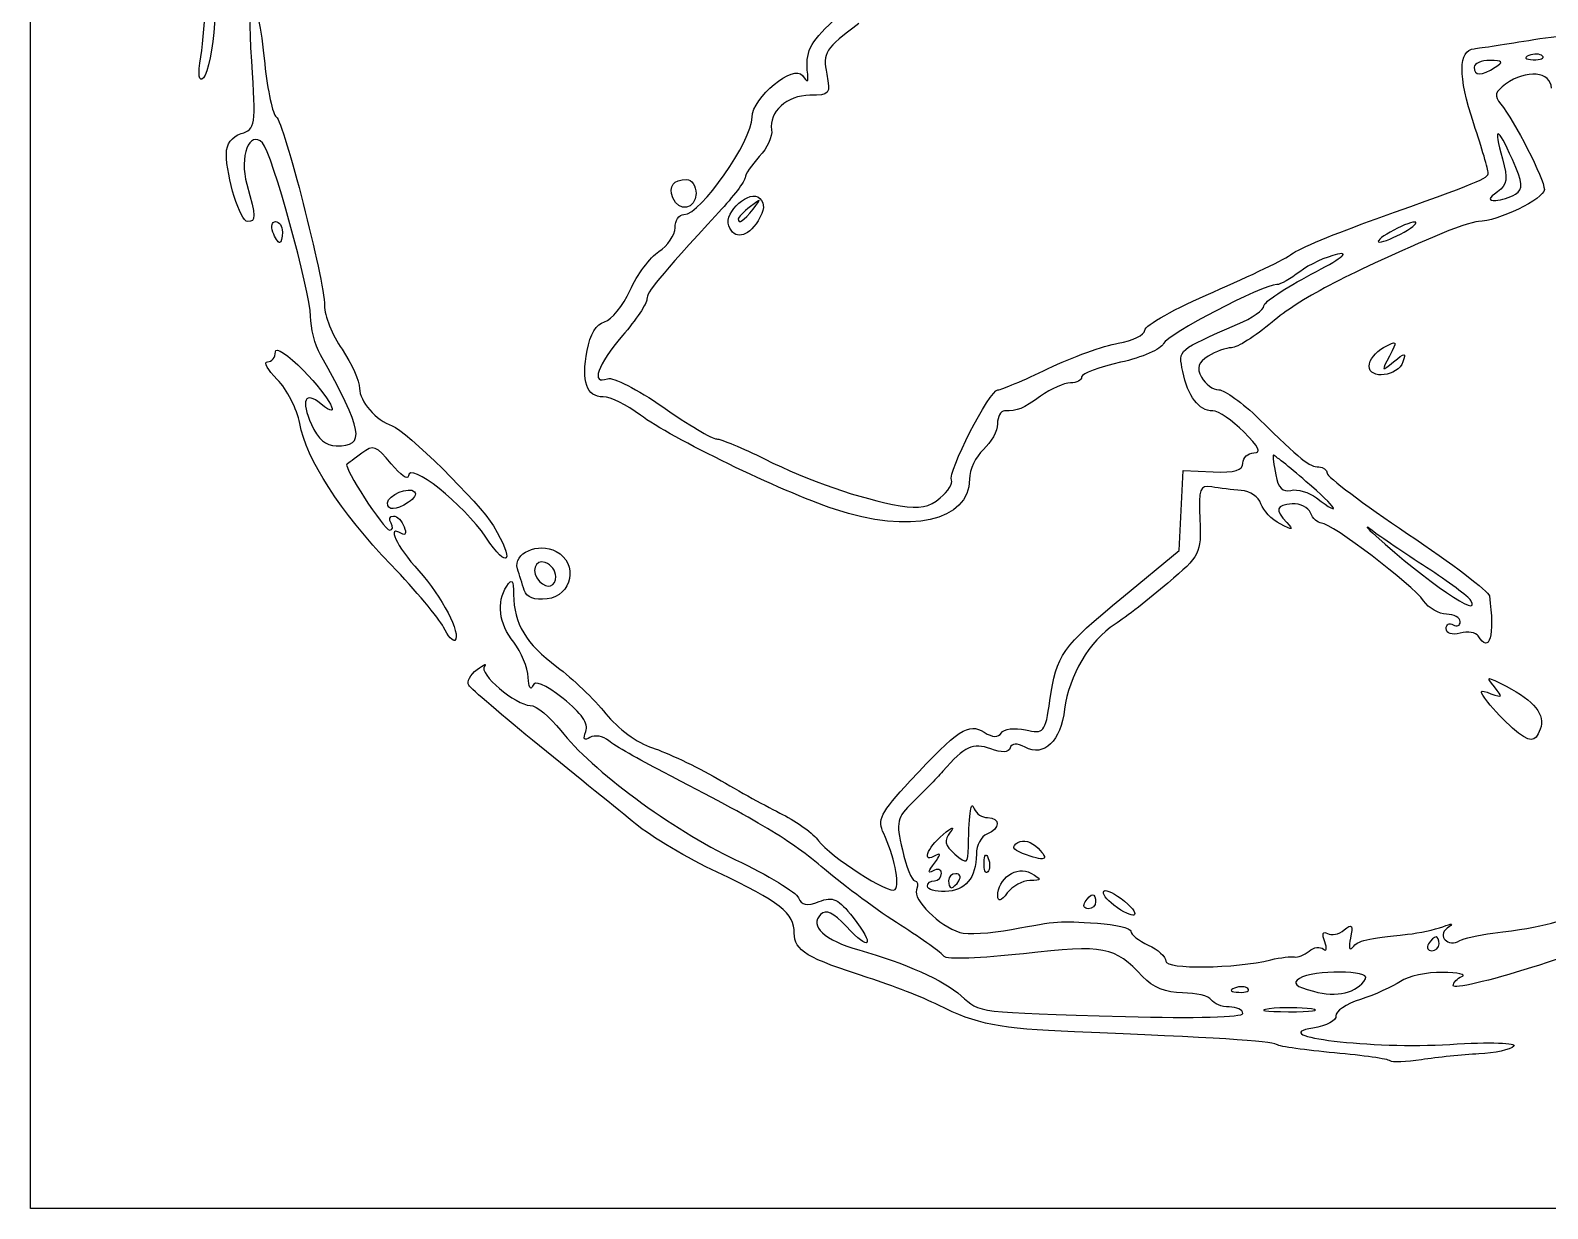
# Model space of a CAD drawing. Extents: x 59 to 440, y 155 to 814.
# Drawn here: x 128.2 to 318.3, y 502.4 to 650 of the extents above; entities that cross this region are included whole.
import ezdxf

# ---------------------------------------------------------------- set-up
doc = ezdxf.new("R2010")
doc.units = 0
doc.layers.add('Layer_1', color=7, linetype='CONTINUOUS')

msp = doc.modelspace()

# ---------------------------------------------------------------- linework, layer by layer
at = {"layer": 'Layer_1', "color": 7}
for points in [[(128.175231, 814.186699), (439.986254, 814.186699), (439.986254, 502.375676), (128.175231, 502.375676)], [(149.529487, 646.656146)], [(317.612069, 646.748609)], [(311.701776, 645.33956)], [(208.654801, 629.004053)], [(218.712915, 627.552992)], [(215.679991, 625.494209)], [(158.558173, 624.698371)], [(300.28371, 624.699266)], [(295.892192, 607.918501)], [(287.988236, 593.473139)], [(190.050812, 579.845727)], [(194.008204, 581.567204)], [(308.640841, 578.566565)], [(179.927785, 575.218276)], [(313.859594, 562.577457)], [(247.654417, 545.72366)], [(252.474151, 546.878126)], [(244.511033, 543.454668)], [(249.369622, 541.541225)], [(260.320618, 540.819751)], [(263.897983, 540.399458)], [(304.675285, 535.550627)], [(295.45594, 531.163049)], [(280.723031, 529.932444)]]:
    msp.add_lwpolyline(points, close=True, dxfattribs=at)
for points in [[(314.225348, 629.442369), (314.225206, 629.442473)], [(265.139943, 579.070437), (272.09274, 584.822636), (272.355001, 589.829287), (272.617262, 594.835903), (276.350083, 594.669594)], [(172.928761, 590.789375), (172.928761, 590.789477)], [(240.558849, 542.75502), (240.558656, 542.755134)], [(283.595754, 533.542139), (283.595839, 533.541118)], [(288.661833, 527.39674), (288.661833, 527.394359)], [(298.524983, 520.891512), (298.525408, 520.892192)]]:
    msp.add_lwpolyline(points, dxfattribs=at)
for points in [[(150.937954, 656.756685), (152.030177, 656.756685), (151.058001, 645.211457), (149.865528, 644.021215)], [(155.902706, 646.092578), (155.2601, 655.726581), (156.540266, 655.481098), (157.544101, 645.777882)], [(149.529487, 646.656146), (149.828615, 648.588419), (150.07771, 651.651511), (150.083025, 653.463048)], [(225.560242, 644.460401), (225.25683, 647.301977), (225.741149, 648.312562), (228.782276, 651.180529)], [(231.956535, 650.812433), (227.765177, 647.694037), (227.418313, 647.146171), (227.950608, 644.484747)], [(309.066888, 647.665886), (309.79148, 647.747552), (313.151017, 648.264543), (316.532523, 648.814864)], [(316.532523, 648.814864), (320.620904, 649.480212), (323.563436, 649.532361), (325.315616, 648.970543)], [(149.865528, 644.021215), (149.277966, 643.43471), (149.166315, 644.310352), (149.529487, 646.656146)], [(309.017565, 638.25539), (307.030677, 644.307746), (307.047175, 647.438394), (309.066888, 647.665886)], [(315.92863, 646.817922), (315.227991, 646.537405), (315.43611, 646.329444), (316.459304, 646.287284)], [(317.612069, 646.748529), (317.320271, 647.040322), (316.562683, 647.071529), (315.92863, 646.817922)], [(316.459304, 646.287284), (317.385156, 646.249102), (317.903924, 646.456598), (317.612069, 646.748609)], [(154.597589, 637.030706), (156.388932, 637.599254), (156.443817, 637.980313), (155.902706, 646.092578)], [(157.544101, 645.777882), (157.893934, 642.396404), (158.539025, 639.405848), (158.977647, 639.132211)], [(218.601204, 639.095037), (218.601204, 641.501481), (223.872724, 645.841191), (224.919394, 644.296416)], [(224.919394, 644.296416), (225.536805, 643.38522), (225.67138, 643.419643), (225.560242, 644.460401)], [(227.950608, 644.484747), (228.447952, 641.998037), (228.312014, 641.826414), (225.845087, 641.826414)], [(311.043033, 646.204416), (309.956145, 646.210936), (309.06686, 645.822629), (309.06686, 645.33956)], [(309.06686, 645.33956), (309.06686, 644.239114), (309.99892, 644.239114), (311.701776, 645.33956)], [(311.701776, 645.33956), (312.76715, 646.028045), (312.641065, 646.193529), (311.043033, 646.204416)], [(318.728268, 642.70489), (318.728268, 644.81612), (315.561373, 645.111499), (313.000696, 643.239079)], [(313.000696, 643.239079), (311.654324, 642.254587), (311.536517, 641.76654), (312.395499, 640.731555)], [(225.845087, 641.826414), (222.96318, 641.826414), (220.657521, 639.745892), (221.039671, 637.490222)], [(312.395499, 640.731555), (314.093934, 638.685057), (317.849953, 631.30775), (317.849953, 630.018286)], [(158.977647, 639.132211), (159.937778, 638.53329), (165.023969, 618.634327), (165.023969, 615.476894)], [(210.062069, 626.894223), (212.151954, 626.894223), (218.601204, 636.108993), (218.601204, 639.095037)], [(152.732529, 634.520163), (152.729892, 635.707185), (153.439716, 636.663195), (154.597589, 637.030706)], [(157.27445, 635.873298), (155.617994, 637.529743), (154.335249, 634.160551), (155.299836, 630.686891)], [(221.039671, 637.490222), (221.173126, 636.702948), (220.481348, 635.199202), (219.502565, 634.148617)], [(310.82383, 632.126517), (310.82383, 632.47119), (310.011024, 635.229213), (309.017565, 638.25539)], [(313.843521, 633.804854), (311.965058, 638.062537), (311.382992, 638.089926), (312.600728, 633.863276)], [(163.280293, 614.160507), (163.26527, 617.187382), (158.411293, 634.736466), (157.27445, 635.873298)], [(155.403839, 626.015852), (154.473942, 626.015852), (152.740148, 631.535513), (152.732529, 634.520163)], [(219.502565, 634.148617), (218.523781, 633.098032), (217.722963, 631.906296), (217.722963, 631.500341)], [(312.600728, 633.863276), (313.317213, 631.37643), (313.208079, 630.654752), (311.978665, 629.749463)], [(314.225206, 629.442473), (315.229833, 630.078874), (315.16611, 630.807194), (313.843521, 633.804854)], [(208.654801, 629.004053), (208.103613, 630.440476), (208.751406, 631.285713), (210.403332, 631.285713)], [(210.403332, 631.285713), (211.047432, 631.285713), (211.574418, 630.495215), (211.574418, 629.52908)], [(217.722963, 631.500341), (217.722963, 631.094389), (216.240829, 629.149768), (214.429326, 627.178955)], [(296.770876, 626.357256), (309.817956, 631.011399), (310.82383, 631.424356), (310.82383, 632.126517)], [(155.299836, 630.686891), (156.447814, 626.552762), (156.459767, 626.015852), (155.403839, 626.015852)], [(211.574418, 629.52908), (211.574418, 627.531945), (209.3717, 627.135851), (208.654801, 629.004053)], [(215.679997, 625.494209), (215.019663, 627.215023), (218.346897, 630.134476), (219.572059, 628.909313)], [(317.849953, 630.018286), (317.849953, 628.870898), (311.965654, 626.017008), (309.599887, 626.017008)], [(311.978665, 629.749463), (310.825502, 628.900311), (310.774479, 628.654626), (311.753594, 628.665018)], [(311.753594, 628.665018), (312.449783, 628.671538), (313.562041, 629.02224), (314.225348, 629.442369)], [(218.381287, 627.884586), (217.535919, 627.221597), (216.844248, 626.529923), (216.844248, 626.347545)], [(216.844248, 626.347545), (216.844248, 625.624671), (217.565529, 626.089932), (218.712915, 627.552992)], [(218.712915, 627.552958), (219.805427, 628.945994), (219.774356, 628.977064), (218.381287, 627.884586)], [(219.572059, 628.909313), (220.226088, 628.255284), (220.157272, 627.428075), (219.340015, 626.119455)], [(158.558173, 624.698371), (158.280123, 625.422971), (158.435433, 626.015852), (158.903357, 626.015852)], [(158.903357, 626.015852), (159.371269, 626.015852), (159.754107, 625.422971), (159.754107, 624.698371)], [(214.429326, 627.178955), (206.707907, 618.778517), (205.426641, 617.230123), (205.426641, 616.299208)], [(208.939779, 625.238606), (208.939779, 626.149205), (209.444822, 626.894223), (210.062069, 626.894223)], [(219.340015, 626.119455), (218.004109, 623.980307), (216.368178, 623.700865), (215.679991, 625.494209)], [(286.231153, 621.972765), (286.955745, 622.574872), (291.698617, 624.547911), (296.770876, 626.357256)], [(301.601197, 625.954504), (301.118145, 625.954504), (299.734781, 625.389642), (298.527109, 624.699266)], [(300.28371, 624.699266), (301.491411, 625.389642), (302.084277, 625.954504), (301.601197, 625.954504)], [(309.599887, 626.017008), (308.946472, 626.017008), (306.484214, 625.182761), (304.128227, 624.163178)], [(159.408921, 623.380921), (159.219085, 623.380921), (158.836238, 623.973767), (158.558173, 624.698371)], [(159.754107, 624.698371), (159.754107, 623.973767), (159.598769, 623.380921), (159.408921, 623.380921)], [(206.920403, 622.259833), (208.031074, 622.987588), (208.939779, 624.328041), (208.939779, 625.238606)], [(304.128227, 624.163178), (292.591843, 619.170537), (287.222315, 616.339684), (283.732356, 613.410338)], [(298.527109, 624.699266), (297.319465, 624.008889), (296.72657, 623.44406), (297.20965, 623.44406)], [(297.20965, 623.44406), (297.692702, 623.44406), (299.076038, 624.008889), (300.28371, 624.699266)], [(203.308282, 617.404723), (204.18429, 619.347283), (205.809732, 621.532111), (206.920403, 622.259833)], [(276.350176, 617.191781), (281.060121, 619.219225), (285.506561, 621.370655), (286.231153, 621.972765)], [(291.940101, 621.923788), (290.490888, 621.611748), (288.36258, 620.626292), (287.210551, 619.733818)], [(288.646441, 619.410688), (292.310476, 621.314478), (293.568576, 622.274406), (291.940101, 621.923788)], [(287.210551, 619.733818), (286.058466, 618.841344), (284.762693, 618.111133), (284.331033, 618.111133)], [(284.331033, 618.111133), (282.556437, 618.111133), (270.577636, 611.880049), (270.135068, 610.72672)], [(282.717836, 615.449877), (282.717836, 615.934106), (285.385691, 617.716466), (288.646441, 619.410688)], [(200.11589, 613.4544), (200.99575, 613.68446), (202.432306, 615.462126), (203.308282, 617.404723)], [(205.426641, 616.299208), (205.426641, 615.759109), (204.0433, 613.701091), (202.352562, 611.72583)], [(267.786643, 612.407809), (267.786643, 613.011543), (271.640231, 615.164338), (276.350176, 617.191781)], [(164.51555, 609.327935), (163.843279, 610.535639), (163.287417, 612.710274), (163.280293, 614.160507)], [(165.023969, 615.476894), (165.023969, 614.251562), (166.012067, 611.794894), (167.219742, 610.017647)], [(279.424165, 613.144449), (281.235702, 613.928205), (282.717836, 614.965646), (282.717836, 615.449877)], [(197.922467, 609.871192), (198.296983, 611.867534), (199.106867, 613.19056), (200.11589, 613.4544)], [(264.473785, 610.780343), (266.295878, 611.071804), (267.786643, 611.804075), (267.786643, 612.407809)], [(272.550141, 607.24838), (271.997294, 610.012542), (271.806052, 609.848487), (279.424165, 613.144449)], [(283.732356, 613.410338), (281.633618, 611.648728), (279.355612, 610.207424), (278.670146, 610.207424)], [(158.875795, 609.698137), (158.875795, 610.387982), (160.447788, 609.342973), (162.389038, 607.362602)], [(202.352562, 611.72583), (199.210762, 608.055352), (198.326356, 605.50547), (200.481968, 606.332682)], [(255.676686, 607.593994), (258.693004, 609.055115), (262.651691, 610.488984), (264.473785, 610.780343)], [(270.135068, 610.72672), (269.871814, 610.040659), (267.457082, 608.987152), (264.76907, 608.385609)], [(278.670146, 610.207424), (277.984684, 610.207424), (276.666472, 609.734415), (275.74077, 609.156275)], [(295.892192, 607.918501), (295.892192, 608.659702), (296.712567, 609.705207), (297.715294, 610.241822)], [(297.715294, 610.241822), (299.42365, 611.156103), (299.469855, 611.088948), (298.449808, 609.174836)], [(159.102524, 606.226768), (157.879933, 607.449342), (157.328776, 608.449637), (157.877722, 608.449637)], [(157.877722, 608.449637), (158.426663, 608.449637), (158.875795, 609.011444), (158.875795, 609.698137)], [(166.503997, 597.909915), (170.209715, 597.909915), (169.908401, 599.640123), (164.51555, 609.327935)], [(167.219742, 610.017647), (168.42742, 608.240404), (169.415518, 606.03609), (169.415518, 605.119184)], [(199.958477, 604.058148), (197.852556, 604.058148), (197.187939, 605.955762), (197.922467, 609.871192)], [(264.76907, 608.385609), (262.08106, 607.784029), (259.881792, 606.95951), (259.881792, 606.553322)], [(275.74077, 609.156275), (274.458209, 608.355354), (274.259364, 607.728217), (274.905261, 606.521344)], [(300.13818, 608.449637), (299.541458, 606.626413), (295.892192, 606.169902), (295.892192, 607.918501)], [(298.449808, 609.174836), (297.427578, 607.256705), (297.459014, 607.21249), (298.965317, 608.449637)], [(298.965317, 608.449637), (300.391172, 609.620723), (300.52148, 609.620723), (300.13818, 608.449637)], [(162.389038, 607.362602), (165.758165, 603.925557), (167.342301, 600.891245), (164.563583, 603.197402)], [(200.481968, 606.332682), (201.143897, 606.586637), (204.262126, 604.993289), (207.41133, 602.791866)], [(249.384521, 604.937421), (249.828883, 604.937421), (252.660365, 606.132873), (255.676686, 607.593994)], [(259.881792, 606.553322), (259.881792, 606.147137), (259.251134, 605.814778), (258.480326, 605.814778)], [(276.305635, 602.301549), (274.569951, 602.301549), (273.17094, 604.144358), (272.550141, 607.24838)], [(274.905261, 606.521344), (275.371464, 605.65028), (276.34769, 604.937563), (277.074649, 604.937563)], [(161.924822, 600.737315), (161.595153, 602.533913), (160.325104, 605.00416), (159.102524, 606.226768)], [(164.563583, 603.197402), (162.579787, 604.84379), (162.036519, 603.643555), (163.385804, 600.595302)], [(169.415518, 605.119184), (169.415518, 603.482754), (171.49966, 601.099285), (173.507063, 600.439946)], [(243.572071, 593.618156), (243.016537, 594.517037), (248.36743, 604.937421), (249.384521, 604.937421)], [(258.480326, 605.814778), (257.709515, 605.814778), (256.029732, 605.067735), (254.747503, 604.154713)], [(277.074649, 604.937563), (277.801608, 604.937563), (280.060328, 603.305649), (282.094013, 601.31107)], [(204.597181, 601.776587), (202.933366, 603.031462), (200.845936, 604.058148), (199.958477, 604.058148)], [(207.41133, 602.791866), (210.560533, 600.590407), (213.587374, 598.789227), (214.137632, 598.789227)], [(254.747503, 604.154713), (252.43962, 602.511347), (251.927073, 602.301549), (250.22037, 602.301549)], [(173.414191, 582.978631), (166.950428, 589.730494), (162.754503, 596.215956), (161.924822, 600.737315)], [(228.91081, 589.985277), (222.163563, 592.243169), (208.364726, 598.935112), (204.597181, 601.776587)], [(250.22037, 602.301549), (249.737301, 602.301549), (249.342069, 601.5723), (249.342069, 600.681053)], [(280.218044, 599.666618), (278.768843, 601.115822), (277.008228, 602.301549), (276.305635, 602.301549)], [(282.094013, 601.31107), (287.358236, 596.148131), (288.442517, 595.27614), (289.598117, 595.27614)], [(163.385804, 600.595302), (164.191119, 598.775964), (165.196749, 597.909915), (166.503997, 597.909915)], [(173.507063, 600.439946), (175.229158, 599.874318), (184.453313, 590.750374), (186.201706, 587.883203)], [(214.137632, 598.789227), (214.687922, 598.789227), (217.399501, 597.658504), (220.163366, 596.276524)], [(249.342069, 600.681053), (249.342069, 599.789775), (248.551574, 598.345186), (247.585439, 597.470837)], [(281.467939, 597.031688), (282.451337, 597.031688), (282.088905, 597.795727), (280.218044, 599.666618)], [(169.695771, 596.99895), (168.817031, 596.324177), (167.980501, 595.707395), (167.836836, 595.628323)], [(173.397002, 595.652522), (171.521362, 597.947029), (171.120416, 598.092891), (169.695771, 596.99895)], [(247.585439, 597.470837), (246.619304, 596.596487), (245.828806, 594.918797), (245.828806, 593.742662)], [(280.082906, 595.767484), (280.082906, 596.462808), (280.706193, 597.031688), (281.467939, 597.031688)], [(167.836836, 595.628323), (167.320514, 595.344163), (172.49309, 587.37026), (173.19378, 587.37026)], [(175.532105, 594.155948), (175.514814, 593.563765), (174.55394, 594.237274), (173.397002, 595.652522)], [(185.239752, 586.477984), (182.513319, 590.587778), (175.588106, 596.065048), (175.532105, 594.155948)], [(220.163366, 596.276524), (225.638144, 593.539084), (232.156939, 591.289393), (237.163487, 590.4097)], [(276.350083, 594.669594), (279.089714, 594.547421), (280.082906, 594.83956), (280.082906, 595.767484)], [(283.893902, 596.740586), (283.815383, 596.659601), (283.950595, 595.5531), (284.194998, 594.281727)], [(287.988321, 593.473139), (285.814998, 595.351267), (283.972507, 596.821618), (283.893902, 596.740586)], [(289.598117, 595.27614), (290.161474, 595.27614), (290.622359, 594.920812), (290.622359, 594.486507)], [(245.828806, 593.742662), (245.828806, 588.470712), (238.380361, 586.816455), (228.91081, 589.985277)], [(242.168777, 591.401628), (243.166218, 592.255661), (243.797703, 593.253068), (243.572071, 593.618156)], [(284.194998, 594.281727), (284.504712, 592.669397), (285.079068, 592.084352), (286.093644, 592.347597)], [(289.304759, 591.393413), (292.706079, 588.815082), (291.894066, 590.097807), (287.988236, 593.473139)], [(290.622359, 594.486507), (290.622359, 594.052206), (295.1676, 590.644307), (300.722939, 586.913377)], [(172.928761, 590.789477), (172.928761, 591.763581), (175.63081, 592.865719), (176.322699, 592.173816)], [(176.322699, 592.173816), (176.601883, 591.894632), (176.248828, 591.298537), (175.538254, 590.84913)], [(237.163487, 590.4097), (239.542778, 589.99163), (240.816937, 590.244043), (242.168777, 591.401628)], [(276.190376, 592.779543), (274.679824, 593.047446), (274.51544, 592.598948), (274.690383, 588.688804)], [(279.873567, 592.340394), (278.78089, 592.41642), (277.123448, 592.614249), (276.190376, 592.779543)], [(282.348394, 590.664064), (282.07984, 591.509931), (280.966246, 592.264276), (279.873567, 592.340394)], [(286.093644, 592.347597), (286.893638, 592.555065), (288.338627, 592.125843), (289.304759, 591.393413)], [(175.538254, 590.84913), (173.895939, 589.810496), (172.928761, 589.788386), (172.928761, 590.789375)], [(284.753225, 588.141201), (283.699049, 588.682862), (282.616883, 589.818163), (282.348394, 590.664064)], [(286.277924, 590.646662), (284.197436, 590.489992), (284.032687, 589.94636), (285.572098, 588.3178)], [(288.567694, 589.516075), (288.300387, 590.212624), (287.270022, 590.721386), (286.277924, 590.646662)], [(289.937055, 588.249649), (289.451197, 588.249649), (288.834973, 588.819557), (288.567694, 589.516075)], [(174.675356, 586.937316), (172.732992, 588.137783), (173.998638, 585.406684), (176.844458, 582.256718)], [(173.367941, 588.248558), (173.069376, 588.731627), (173.201406, 589.12689), (173.661293, 589.12689)], [(173.19378, 587.37026), (173.588105, 587.37026), (173.666466, 587.765489), (173.367941, 588.248558)], [(173.661293, 589.12689), (174.121197, 589.12689), (174.732849, 588.513495), (175.020542, 587.763797)], [(175.020542, 587.763797), (175.320468, 586.982166), (175.173245, 586.629624), (174.675356, 586.937316)], [(186.201706, 587.883203), (188.911295, 583.439754), (188.070341, 582.211239), (185.239752, 586.477984)], [(274.690383, 588.688804), (274.880588, 584.439386), (274.75079, 584.181388), (270.677852, 580.717851)], [(285.572098, 588.3178), (286.477002, 587.36046), (286.333115, 587.329421), (284.753225, 588.141201)], [(302.721647, 578.509087), (301.301093, 580.537261), (291.17846, 588.249649), (289.937055, 588.249649)], [(296.288334, 587.305372), (295.298504, 588.066024), (295.496135, 587.772241), (296.727477, 586.652508)], [(189.210192, 582.526103), (188.607617, 584.459402), (191.822615, 585.904955), (194.060854, 584.707079)], [(303.099534, 582.672974), (300.343181, 584.460113), (297.278135, 586.544686), (296.288334, 587.305372)], [(296.727477, 586.652508), (302.997118, 580.951097), (310.18028, 576.075671), (308.640841, 578.566565)], [(300.722939, 586.913377), (306.278249, 583.182448), (310.885342, 579.684189), (310.96097, 579.139478)], [(192.690757, 583.29625), (191.370152, 583.80302), (190.830453, 582.057607), (191.958817, 580.929245)], [(194.060854, 584.707079), (196.863157, 583.20735), (196.069011, 579.111763), (192.905334, 578.747837)], [(179.927751, 575.218208), (179.351277, 576.346473), (176.420183, 579.838689), (173.414191, 582.978631)], [(176.844458, 582.256718), (179.76765, 579.021072), (182.184267, 574.375195), (181.368476, 573.559404)], [(190.050812, 579.845727), (189.812134, 580.602694), (189.433766, 581.808869), (189.210192, 582.526103)], [(194.008204, 581.567204), (194.008204, 582.240118), (193.415357, 583.0182), (192.690757, 583.29625)], [(308.640841, 578.566565), (308.349383, 579.037946), (305.855943, 580.885801), (303.099534, 582.672974)], [(188.738342, 573.31724), (186.859086, 575.719699), (186.536985, 578.296471), (187.860044, 580.3437)], [(187.860044, 580.3437), (188.525458, 581.373371), (188.714375, 581.142594), (188.724898, 579.287137)], [(192.905334, 578.747837), (191.300873, 578.563274), (190.338622, 578.933393), (190.050812, 579.845727)], [(191.958817, 580.929245), (192.943576, 579.944486), (194.008204, 580.275882), (194.008204, 581.567204)], [(270.677852, 580.717851), (268.362896, 578.749198), (265.388871, 576.435671), (264.068932, 575.576691)], [(188.724898, 579.287137), (188.74474, 575.653309), (190.257591, 573.131908), (194.148658, 570.243127)], [(255.909073, 566.024916), (256.785812, 571.872025), (257.275417, 572.563959), (265.139943, 579.070437)], [(305.603433, 576.831626), (304.664683, 576.831626), (303.36789, 577.586469), (302.721647, 578.509087)], [(310.96097, 579.139478), (311.658435, 574.114669), (311.004057, 571.772693), (309.55697, 574.114238)], [(307.31023, 575.901476), (307.31023, 576.413059), (306.542183, 576.831626), (305.603433, 576.831626)], [(181.368476, 573.559404), (181.152561, 573.343631), (180.504252, 574.089976), (179.927785, 575.218276)], [(264.068932, 575.576691), (260.858018, 573.487104), (258.276467, 569.135843), (257.755456, 564.935156)], [(305.5536, 575.024406), (305.5536, 575.592321), (305.948863, 575.812709), (306.431943, 575.514179)], [(307.30938, 574.450943), (306.289162, 574.184061), (305.5536, 574.424297), (305.5536, 575.024406)], [(306.431943, 575.514179), (306.914995, 575.215747), (307.31023, 575.390021), (307.31023, 575.901476)], [(309.55697, 574.114238), (309.286545, 574.551958), (308.275002, 574.703467), (307.30938, 574.450943)], [(190.544769, 568.92568), (190.495956, 570.133349), (189.683002, 572.109537), (188.738342, 573.31724)], [(184.136882, 569.8951), (184.97694, 570.537743), (185.389733, 570.736188), (185.054221, 570.336075)], [(185.054221, 570.336075), (184.28453, 569.418208), (188.96235, 565.412448), (190.803898, 565.412448)], [(183.093653, 567.943277), (182.827395, 568.374129), (183.29684, 569.25246), (184.136882, 569.8951)], [(191.080817, 567.840302), (190.834826, 567.229598), (190.593666, 567.718129), (190.544769, 568.92568)], [(194.921028, 566.263429), (192.562753, 568.131199), (191.39163, 568.612108), (191.080817, 567.840302)], [(194.148658, 570.243127), (196.100714, 568.793923), (198.855947, 566.152719), (200.271455, 564.37378)], [(311.606419, 567.723818), (310.466863, 569.097632), (310.566586, 569.102913), (313.083213, 567.801828)], [(191.955563, 560.357597), (187.347798, 564.098885), (183.359931, 567.512427), (183.093653, 567.943277)], [(310.785506, 565.79646), (309.618539, 567.348304), (309.652101, 567.443081), (311.167276, 566.874232)], [(311.167276, 566.874232), (312.638457, 566.321885), (312.688715, 566.419116), (311.606419, 567.723818)], [(313.083213, 567.801828), (316.610504, 565.978275), (318.009685, 564.215734), (317.331978, 562.449643)], [(190.803898, 565.412448), (191.55894, 565.412448), (193.280448, 563.99548), (194.629501, 562.263644)], [(197.768477, 562.154428), (198.142597, 563.129328), (197.247733, 564.42062), (194.921028, 566.263429)], [(257.755456, 564.935156), (257.259807, 560.938961), (255.15455, 558.913042), (252.80454, 560.170738)], [(252.831903, 562.343516), (255.183208, 561.82712), (255.300724, 561.967673), (255.909073, 566.024916)], [(313.859594, 562.577479), (312.87257, 563.412093), (311.489235, 564.860633), (310.785506, 565.79646)], [(200.271455, 564.37378), (201.76564, 562.495949), (204.215236, 560.700445), (206.111854, 560.092927)], [(238.418544, 555.951402), (244.402217, 562.418272), (245.704595, 563.27745), (247.666277, 562.052353)], [(194.629501, 562.263644), (198.524849, 557.262907), (208.485933, 549.901814), (216.527791, 546.081165)], [(198.288958, 561.391554), (197.560471, 560.941316), (197.395654, 561.182754), (197.768477, 562.154428)], [(200.661642, 560.966014), (199.94298, 561.562447), (198.875299, 561.753952), (198.288958, 561.391554)], [(207.430067, 557.07069), (204.426065, 558.616703), (201.380267, 560.369614), (200.661642, 560.966014)], [(248.48727, 559.96293), (246.259358, 560.787086), (245.271943, 560.325994), (242.47309, 557.15451)], [(247.666277, 562.052353), (248.753115, 561.373594), (249.439609, 561.346971), (249.823786, 561.968702)], [(249.823786, 561.968702), (250.134168, 562.470956), (251.485342, 562.639292), (252.831903, 562.343516)], [(317.331978, 562.449643), (316.64486, 560.659085), (316.104661, 560.678967), (313.859594, 562.577457)], [(203.977653, 550.583858), (201.97328, 552.218145), (196.563331, 556.616324), (191.955563, 560.357597)], [(206.111854, 560.092927), (207.908586, 559.517374), (211.552444, 557.786806), (214.209349, 556.247225)], [(250.93398, 560.089412), (250.73479, 559.491486), (249.880839, 559.447333), (248.48727, 559.96293)], [(252.80454, 560.170738), (251.774603, 560.721923), (251.135512, 560.694206), (250.93398, 560.089412)], [(227.667529, 544.893109), (223.330907, 548.57245), (219.714936, 550.748324), (207.430067, 557.07069)], [(242.47309, 557.15451), (241.661682, 556.235121), (239.993549, 554.511458), (238.766128, 553.32411)], [(214.209349, 556.247225), (216.866222, 554.707644), (220.561398, 552.681666), (222.420838, 551.745014)], [(235.082316, 549.364082), (234.249395, 551.083266), (234.654851, 551.883798), (238.418544, 555.951402)], [(238.766128, 553.32411), (236.702469, 551.327811), (236.601785, 550.875033), (237.428796, 547.310523)], [(245.693194, 547.719676), (245.814687, 552.264151), (246.013203, 553.540422), (246.430409, 552.457219)], [(222.420838, 551.745014), (224.280278, 550.808334), (226.306329, 549.332362), (226.923109, 548.464932)], [(246.430409, 552.457219), (246.663105, 551.853383), (247.413178, 551.359332), (248.097512, 551.359332)], [(248.097512, 551.359332), (249.744098, 551.359332), (249.693508, 549.925625), (248.024492, 549.285137)], [(214.209349, 544.509496), (210.586309, 546.216151), (205.982059, 548.9496), (203.977653, 550.583858)], [(236.512497, 542.336258), (237.128448, 542.95217), (236.360475, 546.725764), (235.082316, 549.364082)], [(242.519757, 549.247011), (243.6297, 550.194038), (244.024696, 550.325991), (243.429891, 549.551083)], [(243.429891, 549.551083), (242.585152, 548.450617), (242.69802, 547.908832), (244.005046, 546.789685)], [(226.923109, 548.464932), (228.346586, 546.463219), (235.846321, 541.67006), (236.512497, 542.336258)], [(241.656562, 546.645402), (239.797423, 545.528466), (240.443416, 547.475471), (242.519757, 549.247011)], [(244.005046, 546.789685), (245.527778, 545.485918), (245.635067, 545.544992), (245.693194, 547.719676)], [(248.024492, 549.285137), (247.299891, 549.007058), (246.700967, 547.877849), (246.6936, 546.775767)], [(252.474151, 546.878126), (251.207759, 547.374047), (251.061661, 547.719846), (251.899696, 548.23782)], [(251.899696, 548.23782), (252.565109, 548.649071), (253.603346, 548.352624), (254.444964, 547.510989)], [(254.444964, 547.510989), (255.951629, 546.004318), (255.266963, 545.784463), (252.474151, 546.878126)], [(216.527791, 546.081165), (220.599309, 544.146775), (224.14839, 541.996583), (224.414555, 541.302917)], [(237.428796, 547.310523), (237.920695, 545.190378), (238.616116, 543.455717), (238.974202, 543.455717)], [(241.217362, 544.655254), (240.577512, 544.270847), (240.66913, 544.685017), (241.437132, 545.650328)], [(241.437132, 545.650328), (242.204987, 546.614702), (242.296574, 547.029808), (241.656562, 546.645402)], [(246.6936, 546.775767), (246.673757, 543.799219), (245.290173, 542.142142), (242.786863, 542.096277)], [(248.115708, 544.570866), (247.823915, 544.279068), (247.616274, 544.797921), (247.654417, 545.72366)], [(247.65446, 545.72366), (247.696611, 546.746854), (247.904759, 546.954945), (248.1851, 546.254277)], [(248.1851, 546.254277), (248.438716, 545.62028), (248.407506, 544.862721), (248.115708, 544.570866)], [(223.87074, 536.87965), (223.87074, 539.399197), (222.115669, 540.785254), (214.209349, 544.509496)], [(237.206823, 537.863584), (234.461152, 539.607969), (230.16848, 542.771263), (227.667529, 544.893109)], [(242.315254, 544.384828), (242.315254, 544.896397), (241.82123, 545.018173), (241.217362, 544.655254)], [(241.436954, 543.454668), (241.920023, 543.454668), (242.315254, 543.873232), (242.315254, 544.384828)], [(244.123736, 544.333011), (243.612153, 544.333011), (243.193586, 543.937748), (243.193586, 543.454668)], [(244.511033, 543.454668), (244.809465, 543.937748), (244.635191, 544.333011), (244.123736, 544.333011)], [(249.369664, 541.541225), (249.318215, 543.682885), (251.795826, 545.403345), (253.501466, 544.41017)], [(253.501466, 544.41017), (254.954455, 543.56417), (254.94755, 543.506457), (253.390915, 543.481398)], [(239.188643, 542.318287), (238.70903, 541.068463), (242.053192, 537.785518), (244.633847, 536.972769)], [(238.974202, 543.455717), (239.332286, 543.455717), (239.42882, 542.943893), (239.188643, 542.318287)], [(240.558656, 542.755134), (240.558656, 543.13988), (240.953888, 543.454668), (241.436954, 543.454668)], [(242.786863, 542.096277), (241.561468, 542.0736), (240.558849, 542.370104), (240.558849, 542.75502)], [(243.193586, 543.454668), (243.193586, 542.971616), (243.36786, 542.576381), (243.580884, 542.576381)], [(243.580884, 542.576381), (243.793993, 542.576381), (244.212503, 542.971616), (244.511033, 543.454668)], [(250.564346, 541.917638), (249.776938, 540.880328), (249.388478, 540.757956), (249.369622, 541.541225)], [(253.390915, 543.481398), (252.47806, 543.467225), (251.206089, 542.762986), (250.564346, 541.917638)], [(263.897983, 540.399458), (262.9671, 541.103698), (262.417076, 541.891502), (262.675672, 542.150107)], [(262.675672, 542.150107), (262.934277, 542.408627), (264.09115, 541.83308), (265.246469, 540.870917)], [(224.414555, 541.302917), (224.774169, 540.365726), (225.434171, 540.245395), (226.983626, 540.83452)], [(226.983626, 540.83452), (228.750449, 541.506246), (229.402284, 541.201068), (231.254022, 538.834932)], [(230.404073, 537.720917), (228.772624, 539.481288), (227.869328, 539.899795), (227.182836, 539.213301)], [(260.707949, 539.941436), (260.196367, 539.941436), (260.022053, 540.336671), (260.320618, 540.819751)], [(260.320618, 540.819751), (260.619049, 541.302803), (261.037752, 541.698066), (261.25077, 541.698066)], [(261.638099, 540.819751), (261.638099, 540.336671), (261.219532, 539.941436), (260.707949, 539.941436)], [(261.25077, 541.698066), (261.463878, 541.698066), (261.638099, 541.302803), (261.638099, 540.819751)], [(265.246469, 540.870917), (267.648364, 538.870706), (266.465392, 538.457074), (263.897983, 540.399458)], [(311.416157, 536.874236), (318.314353, 537.745011), (319.408072, 538.058409), (325.366951, 540.871455)], [(227.182836, 539.213301), (225.732767, 537.763209), (227.635594, 536.005304), (231.9847, 534.777052)], [(231.254022, 538.834932), (234.027346, 535.291285), (233.408044, 534.479613), (230.404073, 537.720917)], [(251.098265, 537.348501), (257.117825, 538.457868), (256.837351, 538.437742), (261.85758, 538.120885)], [(261.85758, 538.120885), (264.152152, 537.976035), (266.029549, 537.527735), (266.029549, 537.124592)], [(292.787461, 537.28098), (293.769213, 538.095742), (293.913213, 537.902986), (293.551115, 536.258721)], [(305.114598, 537.687411), (306.358384, 538.156857), (306.523332, 538.101893), (305.679543, 537.499191)], [(233.148915, 531.295427), (225.49638, 533.725172), (223.87074, 534.703578), (223.87074, 536.87965)], [(242.647546, 533.966202), (242.400903, 534.365376), (239.952529, 536.1192), (237.206823, 537.863584)], [(244.633847, 536.972769), (245.532396, 536.689871), (248.441392, 536.858816), (251.098265, 537.348501)], [(266.029549, 537.124592), (266.029549, 536.721449), (267.017661, 535.941383), (268.22533, 535.391121)], [(290.333169, 535.814986), (289.980425, 536.796057), (290.108665, 537.184658), (290.67086, 536.837244)], [(290.67086, 536.837244), (291.169559, 536.529203), (292.122028, 536.728677), (292.787461, 537.28098)], [(293.551115, 536.258721), (293.298265, 535.110463), (293.423272, 534.612954), (293.839909, 535.110633)], [(293.839909, 535.110633), (294.563282, 535.975115), (295.495824, 536.196841), (300.723024, 536.747017)], [(300.723024, 536.747017), (302.172236, 536.899805), (304.148438, 537.322734), (305.114598, 537.687411)], [(304.287959, 536.42897), (304.074794, 536.42897), (303.656372, 536.033707), (303.357827, 535.550627)], [(304.675285, 535.550627), (304.675285, 536.033707), (304.500954, 536.42897), (304.287959, 536.42897)], [(305.679543, 537.499191), (304.339436, 536.541732), (305.823827, 535.070324), (307.244183, 535.948157)], [(329.959247, 537.619946), (324.738737, 534.940441), (306.431518, 529.263468), (306.431518, 530.324135)], [(307.244183, 535.948157), (307.690866, 536.224252), (309.568252, 536.640973), (311.416157, 536.874236)], [(231.9847, 534.777052), (237.833201, 533.125332), (242.56834, 530.998186), (244.801035, 529.019632)], [(252.583897, 534.310016), (247.365624, 533.721742), (242.894256, 533.567027), (242.647546, 533.966202)], [(267.524742, 531.46389), (263.998766, 535.223055), (262.765998, 535.457906), (252.583897, 534.310016)], [(268.22533, 535.391121), (269.433, 534.84086), (270.421112, 533.934822), (270.421112, 533.377729)], [(286.542822, 533.906504), (286.955943, 533.810126), (287.782809, 534.137244), (288.380239, 534.633137)], [(288.380239, 534.633137), (288.977669, 535.128945), (289.789512, 535.24165), (290.18435, 534.883436)], [(290.18435, 534.883436), (290.579187, 534.525307), (290.646142, 534.944665), (290.333169, 535.814986)], [(303.357827, 535.550627), (303.059395, 535.067546), (303.233669, 534.67234), (303.745124, 534.67234)], [(303.745124, 534.67234), (304.256721, 534.67234), (304.675285, 535.067546), (304.675285, 535.550627)], [(270.421112, 533.377729), (270.421112, 532.332822), (279.12244, 532.441417), (283.595754, 533.542139)], [(283.595839, 533.541118), (284.803512, 533.838217), (286.129644, 534.002712), (286.542822, 533.906504)], [(295.45594, 531.163077), (296.140876, 532.271282), (288.907483, 532.314113), (287.166076, 531.212117)], [(241.932005, 527.87109), (240.030473, 528.824409), (236.078096, 530.36538), (233.148915, 531.295427)], [(272.523192, 529.401713), (270.442403, 529.401713), (268.838206, 530.063546), (267.524742, 531.46389)], [(287.166076, 531.212117), (286.209496, 530.606806), (286.633077, 530.217553), (288.922677, 529.597729)], [(288.922677, 529.597729), (291.884032, 528.796006), (294.359641, 529.389383), (295.45594, 531.163049)], [(299.820047, 530.843357), (298.867181, 530.187506), (296.61463, 529.171795), (294.814346, 528.586243)], [(305.089909, 531.966529), (303.144321, 532.004797), (300.772885, 531.499238), (299.820047, 530.843357)], [(307.529405, 531.454167), (308.133241, 531.697946), (307.035468, 531.928375), (305.089909, 531.966529)], [(306.431518, 530.324135), (306.431518, 530.702022), (306.925569, 531.210501), (307.529405, 531.454167)], [(244.801035, 529.019632), (247.207445, 526.887128), (246.569783, 526.967121), (265.370922, 526.438573)], [(276.130202, 528.523427), (275.83177, 529.006479), (274.208485, 529.401713), (272.523192, 529.401713)], [(278.377801, 527.645083), (277.44018, 527.645083), (276.428767, 528.040346), (276.130202, 528.523427)], [(279.039597, 530.001808), (278.338961, 529.721178), (278.547066, 529.513285), (279.570266, 529.471162)], [(280.723031, 529.932359), (280.431238, 530.224157), (279.673639, 530.255367), (279.039597, 530.001808)], [(279.570266, 529.471162), (280.496134, 529.432894), (281.014889, 529.640391), (280.723031, 529.932444)], [(294.814346, 528.586243), (293.014091, 528.000661), (291.630756, 527.06778), (291.740258, 526.513153)], [(259.003168, 524.521701), (249.491129, 524.905228), (246.7911, 525.434967), (241.932005, 527.87109)], [(265.370922, 526.438573), (274.065843, 526.194227), (280.082614, 526.356369), (280.082614, 526.835027)], [(280.082614, 526.835027), (280.082614, 527.280576), (279.315454, 527.645083), (278.377801, 527.645083)], [(283.391986, 527.405698), (281.813352, 527.210107), (282.893185, 527.046265), (285.791613, 527.041361)], [(288.661833, 527.394359), (287.342079, 527.594769), (284.970614, 527.598737), (283.391986, 527.405698)], [(285.791613, 527.041361), (288.690038, 527.035691), (289.981644, 527.196416), (288.661833, 527.39674)], [(288.865304, 524.999083), (282.696761, 523.984422), (296.406482, 522.342283), (306.006605, 522.945921)], [(291.740258, 526.513153), (291.849959, 525.958498), (290.556057, 525.277191), (288.865304, 524.999083)], [(284.291036, 522.927581), (283.571802, 523.372082), (276.571706, 523.813351), (259.003168, 524.521701)], [(291.562072, 521.88789), (287.972872, 522.206561), (284.700869, 522.674277), (284.291036, 522.927581)], [(306.006605, 522.945921), (311.113757, 523.266917), (314.46771, 523.171276), (314.038403, 522.716315)], [(298.525408, 520.892192), (298.284746, 521.121232), (295.151329, 521.569332), (291.562072, 521.88789)], [(302.477414, 521.029843), (300.544186, 520.724778), (298.765587, 520.662331), (298.524983, 520.891512)], [(309.646857, 521.760076), (307.636894, 521.663698), (304.410614, 521.335049), (302.477414, 521.029843)], [(314.038403, 522.716315), (313.63302, 522.286781), (311.656847, 521.856454), (309.646857, 521.760076)]]:
    msp.add_open_spline(points, degree=3, dxfattribs=at)

doc.saveas('drawing.dxf')
